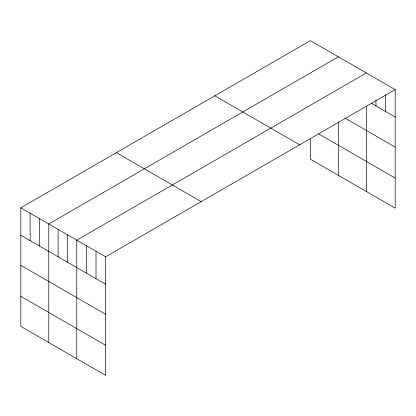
<?xml version="1.0" encoding="UTF-8"?>
<svg xmlns="http://www.w3.org/2000/svg" width="416" height="416" viewBox="0 0 416 416"><rect width="100%" height="100%" fill="white"/><g stroke="black" fill="none" stroke-linecap="round" stroke-linejoin="round"><path stroke-width="0.62" d="M395.2 89.617L105.622 256.802L105.622 375.357L20.8 326.383L20.8 207.834L310.378 40.643L395.2 89.617L395.2 208.166L310.378 159.198L310.378 139.147M366.361 106.012L366.361 191.516M338.369 56.805L48.792 223.99L48.792 342.545M366.361 72.966L76.783 240.152L76.783 358.706M371.166 103.147L395.2 117.021M344.958 118.092L395.2 147.098M318.614 133.874L395.2 178.09M214.817 95.815L299.64 144.789M116.36 152.662L201.183 201.63M20.8 207.834L105.622 256.802M20.8 235.238L105.622 284.211M20.8 265.32L105.622 314.288M20.8 296.306L105.622 345.28M385.585 94.9L385.585 111.472M375.976 100.183L375.976 105.924M338.369 122.039L338.369 175.36M96.008 251.254L96.008 278.658M86.393 245.7L86.393 273.109M67.449 234.764L67.449 262.174M58.12 229.377L58.12 256.786M39.463 218.603L39.463 246.012M30.129 213.221L30.129 240.625"/></g></svg>
